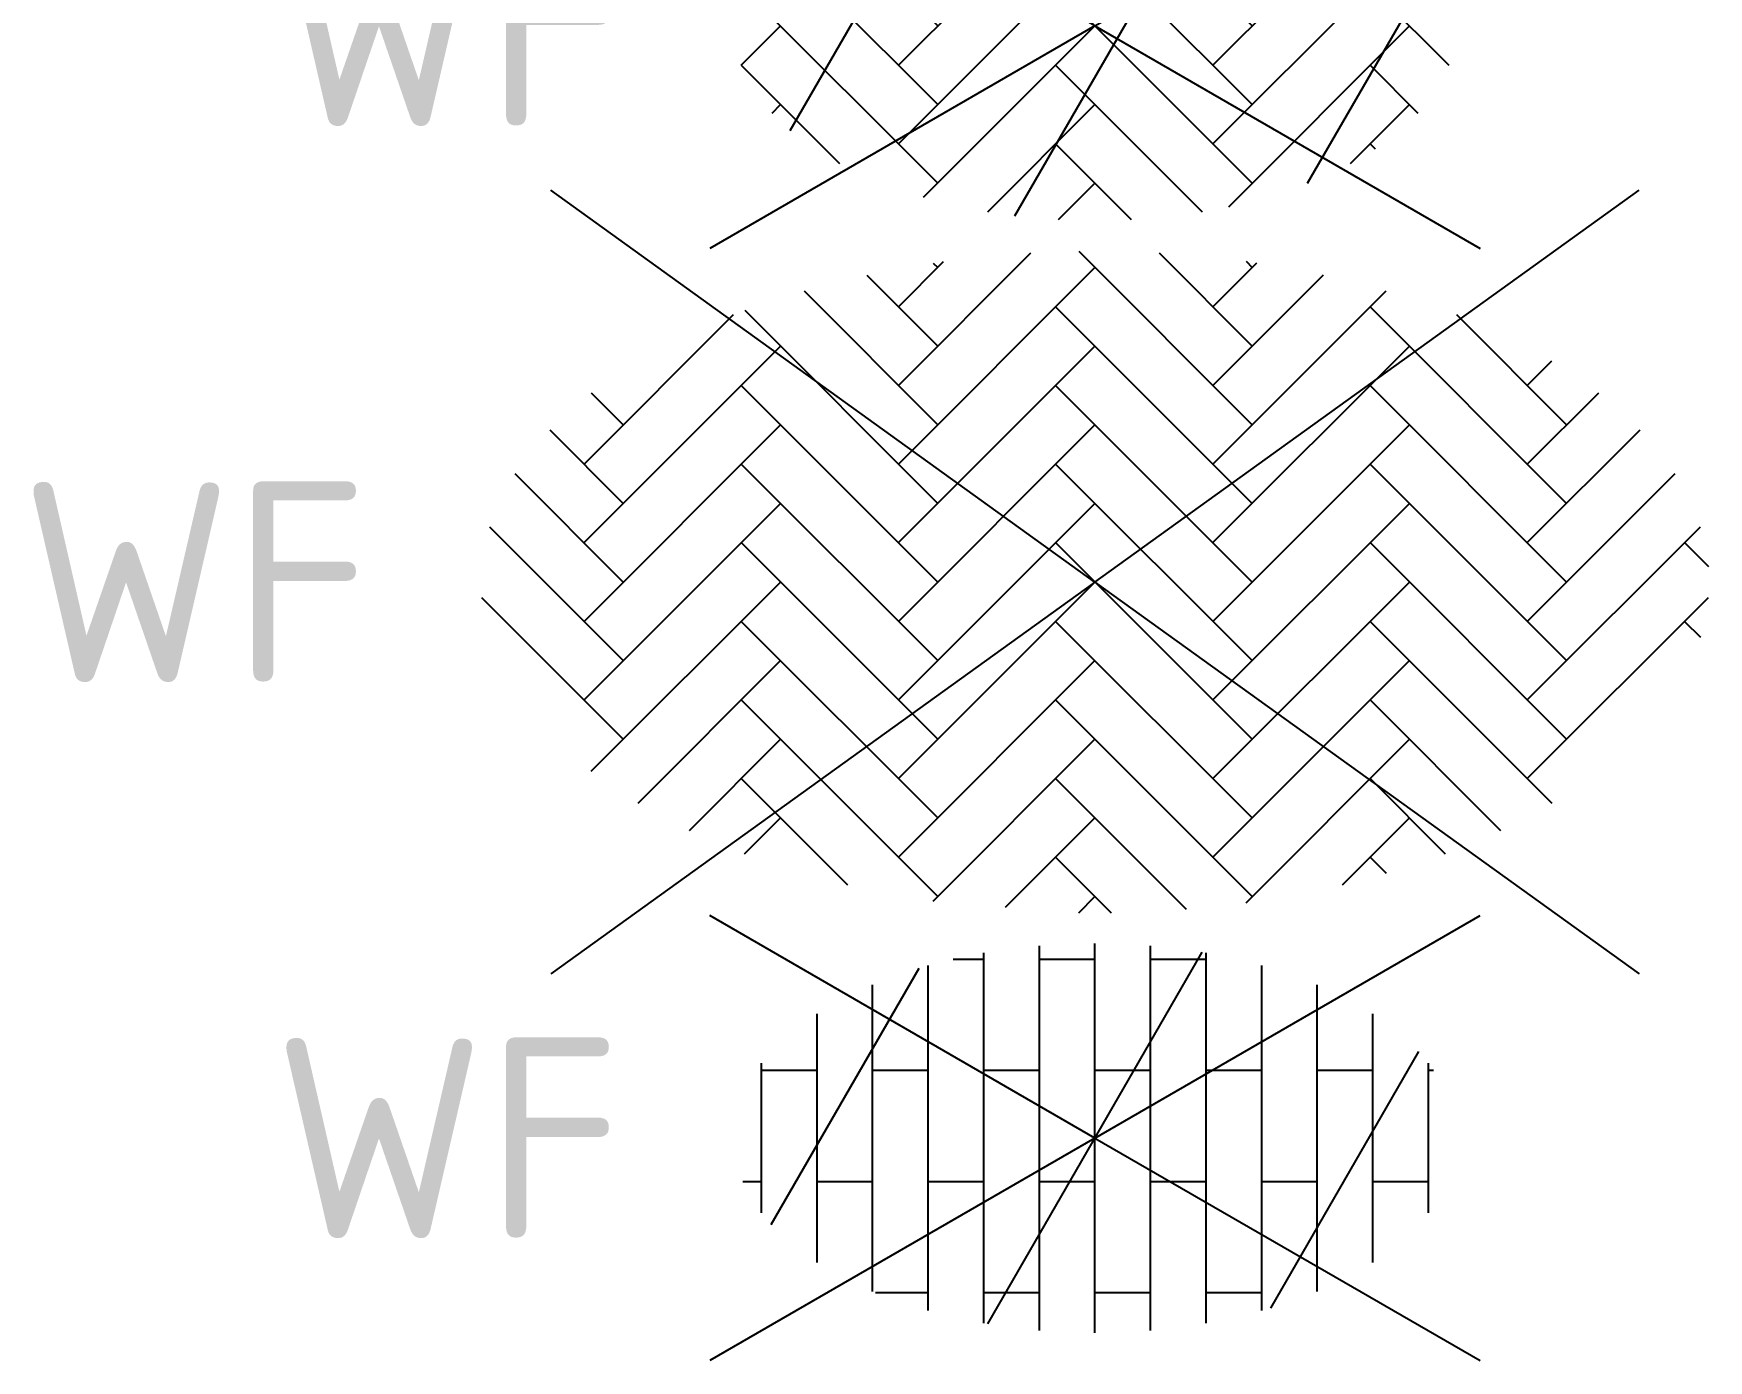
# Model space of a CAD drawing. Header units: metres. Extents: x -1103 to -1052, y 1073 to 2172.
# Drawn here: x -1102.61 to -1087.54, y 1391.57 to 1403.51 of the extents above; entities that cross this region are included whole.
import ezdxf
from ezdxf.enums import TextEntityAlignment as Align

# ---------------------------------------------------------------- set-up
doc = ezdxf.new("R2010")
doc.units = ezdxf.units.M
doc.styles.add('NLCS-ISO', font='NLCS-ISO.ttf')

# ---------------------------------------------------------------- blocks, each defined once
blk = doc.blocks.new('V-SVH-BSS_WAALFORMAAT_HALFST_KL_01-SO')
for p, q in [((0, 0), (-3.464, 2)), ((0, 0), (3.464, 2)), ((-1, -1.665), (-1, 1.665)), ((-0.964, -1.67), (0.965, 1.671)), ((-0.5, -1.729), (-0.5, 1.729)), ((0, -1.75), (0, 1.75)), ((0.5, -1.729), (0.5, 1.729)), ((1, -1.665), (1, 1.665)), ((-2.912, -0.777), (-1.581, 1.529)), ((-1.5, -1.552), (-1.5, 1.552)), ((-1.274, 1.61), (-1, 1.61)), ((-0.5, 1.61), (0, 1.61)), ((0.5, 1.61), (1, 1.61)), ((1.5, -1.552), (1.5, 1.552)), ((-2, -1.379), (-2, 1.379)), ((2, -1.379), (2, 1.379)), ((-2.5, -1.118), (-2.5, 1.118)), ((2.5, -1.118), (2.5, 1.118)), ((1.581, -1.529), (2.912, 0.777)), ((-3, -0.673), (-3, 0.673)), ((-3, 0.61), (-2.5, 0.61)), ((-2, 0.61), (-1.5, 0.61)), ((-1, 0.61), (-0.5, 0.61)), ((0, 0.61), (0.5, 0.61)), ((1, 0.61), (1.5, 0.61)), ((2, 0.61), (2.5, 0.61)), ((3, -0.673), (3, 0.673)), ((3, 0.61), (3.046, 0.61)), ((0, 0), (-3.464, -2)), ((0, 0), (3.464, -2)), ((-3.168, -0.39), (-3, -0.39)), ((-2.5, -0.39), (-2, -0.39)), ((-1.5, -0.39), (-1, -0.39)), ((-0.5, -0.39), (0, -0.39)), ((0.5, -0.39), (1, -0.39)), ((1.5, -0.39), (2, -0.39)), ((2.5, -0.39), (3, -0.39)), ((-1.974, -1.39), (-1.5, -1.39)), ((-1, -1.39), (-0.5, -1.39)), ((0, -1.39), (0.5, -1.39)), ((1, -1.39), (1.5, -1.39))]:
    blk.add_line(p, q)
at = {"style": 'NLCS-ISO'}
blk.add_attdef('FORMAAT', text='', height=1.8, dxfattribs=at).set_placement((-4.25, 0), align=Align.MIDDLE_RIGHT)
blk.add_attdef('KLEUR', text='', height=1.8, dxfattribs=at).set_placement((4.25, 0), align=Align.MIDDLE_LEFT)
at = {"style": 'NLCS-ISO', "flags": 1}
blk.add_attdef('FUNCTIE', text='', height=1.8, dxfattribs=at).set_placement((-0.054, -2.749), align=Align.TOP_CENTER)
blk = doc.blocks.new('V-SVH-BSS_WAALFORMAAT_KEPER-SO')
for p, q in [((0, 0), (-4.895, 3.524)), ((0, 0), (4.895, 3.524)), ((-1.768, 1.768), (-0.577, 2.959)), ((-1.768, 2.475), (-1.361, 2.882)), ((-1.454, 2.868), (-1.414, 2.828)), ((-0.146, 2.974), (1.414, 1.414)), ((0.577, 2.959), (1.414, 2.121)), ((1.061, 2.475), (1.456, 2.87)), ((1.359, 2.884), (1.414, 2.828)), ((-2.052, 2.759), (-1.414, 2.121)), ((-1.768, 1.061), (0, 2.828)), ((1.061, 1.768), (2.055, 2.762)), ((-2.617, 2.617), (-1.414, 1.414)), ((1.061, 1.061), (2.619, 2.619)), ((-3.15, 2.443), (-1.414, 0.707)), ((-0.354, 2.475), (1.414, 0.707)), ((2.475, 2.475), (4.243, 0.707)), ((-4.596, 1.061), (-3.252, 2.405)), ((3.252, 2.405), (4.243, 1.414)), ((-4.596, 0.354), (-2.828, 2.121)), ((-1.768, 0.354), (0, 2.121)), ((1.061, 0.354), (2.828, 2.121)), ((3.889, 1.768), (4.11, 1.988)), ((-4.531, 1.702), (-4.243, 1.414)), ((-3.182, 1.768), (-1.414, 0)), ((-0.354, 1.768), (1.414, 0)), ((2.475, 1.768), (4.243, 0)), ((3.889, 1.061), (4.531, 1.702)), ((-4.905, 1.369), (-4.243, 0.707)), ((-4.596, -0.354), (-2.828, 1.414)), ((-1.768, -0.354), (0, 1.414)), ((1.061, -0.354), (2.828, 1.414)), ((3.889, 0.354), (4.905, 1.369)), ((-3.182, 1.061), (-1.414, -0.707)), ((-0.354, 1.061), (1.414, -0.707)), ((2.475, 1.061), (4.243, -0.707)), ((-5.219, 0.976), (-4.243, 0)), ((3.889, -0.354), (5.219, 0.976)), ((-4.596, -1.061), (-2.828, 0.707)), ((-1.768, -1.061), (0, 0.707)), ((1.061, -1.061), (2.828, 0.707)), ((-5.447, 0.497), (-4.243, -0.707)), ((3.889, -1.061), (5.447, 0.497)), ((-3.182, 0.354), (-1.414, -1.414)), ((-0.354, 0.354), (1.414, -1.414)), ((2.475, 0.354), (4.243, -1.414)), ((5.303, 0.354), (5.519, 0.138)), ((0, 0), (-4.895, -3.524)), ((-1.768, -1.768), (0, 0)), ((0, 0), (4.895, -3.524)), ((-5.519, -0.138), (-4.243, -1.414)), ((-4.531, -1.702), (-2.828, 0)), ((1.061, -1.768), (2.828, 0)), ((3.889, -1.768), (5.519, -0.138)), ((-3.182, -0.354), (-1.414, -2.121)), ((-0.354, -0.354), (1.414, -2.121)), ((2.475, -0.354), (4.11, -1.988)), ((5.303, -0.354), (5.447, -0.497)), ((-4.11, -1.988), (-2.828, -0.707)), ((-1.768, -2.475), (0, -0.707)), ((1.061, -2.475), (2.828, -0.707)), ((-3.182, -1.061), (-1.414, -2.828)), ((-0.354, -1.061), (1.414, -2.828)), ((2.475, -1.061), (3.648, -2.234)), ((-3.648, -2.234), (-2.828, -1.414)), ((-1.456, -2.87), (0, -1.414)), ((1.359, -2.884), (2.828, -1.414)), ((-3.182, -1.768), (-2.227, -2.723)), ((-0.354, -1.768), (0.821, -2.942)), ((2.475, -1.768), (3.151, -2.444)), ((-3.151, -2.444), (-2.828, -2.121)), ((-0.804, -2.925), (0, -2.121)), ((2.227, -2.723), (2.828, -2.121)), ((-0.354, -2.475), (0.146, -2.974)), ((2.475, -2.475), (2.619, -2.619)), ((-0.146, -2.974), (0, -2.828))]:
    blk.add_line(p, q)
at = {"style": 'NLCS-ISO'}
blk.add_attdef('FORMAAT', text='', height=1.8, dxfattribs=at).set_placement((-6.525, 0), align=Align.MIDDLE_RIGHT)
blk.add_attdef('KLEUR', text='', height=1.8, dxfattribs=at).set_placement((6.525, 0), align=Align.MIDDLE_LEFT)
at = {"style": 'NLCS-ISO', "flags": 1}
blk.add_attdef('FUNCTIE', text='', height=1.8, dxfattribs=at).set_placement((0, -3.975), align=Align.TOP_CENTER)
blk = doc.blocks.new('V-SVH-BSS_WAALFORMAAT_KEPER_KL-SO')
for p, q in [((0, 0), (-3.464, 2)), ((0, 0), (3.464, 2)), ((-1.768, 0.354), (-0.384, 1.738)), ((-0.327, 1.741), (1.414, 0)), ((0.384, 1.738), (1.414, 0.707)), ((-2.741, -0.94), (-1.268, 1.611)), ((-1.768, 1.061), (-1.203, 1.626)), ((-1.541, 1.541), (-1.414, 1.414)), ((-0.72, -1.707), (1.204, 1.625)), ((1.203, 1.626), (1.414, 1.414)), ((-1.768, -0.354), (0, 1.414)), ((-2.06, 1.353), (-1.414, 0.707)), ((1.061, 0.354), (2.06, 1.353)), ((-2.52, 1.105), (-1.414, 0)), ((-0.354, 1.061), (1.414, -0.707)), ((1.061, -0.354), (2.52, 1.105)), ((2.475, 1.061), (3.184, 0.352)), ((-2.905, 0.784), (-1.414, -0.707)), ((-3.184, 0.352), (-2.828, 0.707)), ((-1.768, -1.061), (0, 0.707)), ((1.061, -1.061), (2.828, 0.707)), ((1.913, -1.415), (3.065, 0.581)), ((-3.182, 0.354), (-1.414, -1.414)), ((-0.354, 0.354), (1.414, -1.414)), ((2.475, 0.354), (3.183, -0.354)), ((0, 0), (-3.464, -2)), ((-1.541, -1.541), (0, 0)), ((0, 0), (3.464, -2)), ((-3.183, -0.354), (-2.828, 0)), ((1.203, -1.626), (2.828, 0)), ((-3.182, -0.354), (-2.298, -1.237)), ((-0.354, -0.354), (0.964, -1.671)), ((2.475, -0.354), (2.905, -0.784)), ((-2.905, -0.784), (-2.828, -0.707)), ((-0.964, -1.671), (0, -0.707)), ((2.298, -1.237), (2.828, -0.707)), ((-0.354, -1.061), (0.327, -1.741)), ((2.475, -1.061), (2.52, -1.105)), ((-0.327, -1.741), (0, -1.414))]:
    blk.add_line(p, q)
at = {"style": 'NLCS-ISO'}
blk.add_attdef('FORMAAT', text='', height=1.8, dxfattribs=at).set_placement((-4.25, 0), align=Align.MIDDLE_RIGHT)
blk.add_attdef('KLEUR', text='', height=1.8, dxfattribs=at).set_placement((4.25, 0), align=Align.MIDDLE_LEFT)
at = {"style": 'NLCS-ISO', "flags": 1}
blk.add_attdef('FUNCTIE', text='', height=1.8, dxfattribs=at).set_placement((0, -2.75), align=Align.TOP_CENTER)

msp = doc.modelspace()

# ---------------------------------------------------------------- block references
ref = msp.add_blockref('V-SVH-BSS_WAALFORMAAT_KEPER_KL-SO', (-1093.057, 1403.575))
ref.add_attrib('FORMAAT', 'WF', dxfattribs={"height": 1.8, "style": 'NLCS-ISO'}).set_placement((-1097.307, 1403.575), align=Align.MIDDLE_RIGHT)
ref = msp.add_blockref('V-SVH-BSS_WAALFORMAAT_KEPER-SO', (-1093.057, 1398.575))
ref.add_attrib('FORMAAT', 'WF', dxfattribs={"height": 1.8, "style": 'NLCS-ISO'}).set_placement((-1099.582, 1398.575), align=Align.MIDDLE_RIGHT)
ref = msp.add_blockref('V-SVH-BSS_WAALFORMAAT_HALFST_KL_01-SO', (-1093.057, 1393.575))
ref.add_attrib('FORMAAT', 'WF', dxfattribs={"height": 1.8, "style": 'NLCS-ISO'}).set_placement((-1097.307, 1393.575), align=Align.MIDDLE_RIGHT)

doc.saveas('drawing.dxf')
